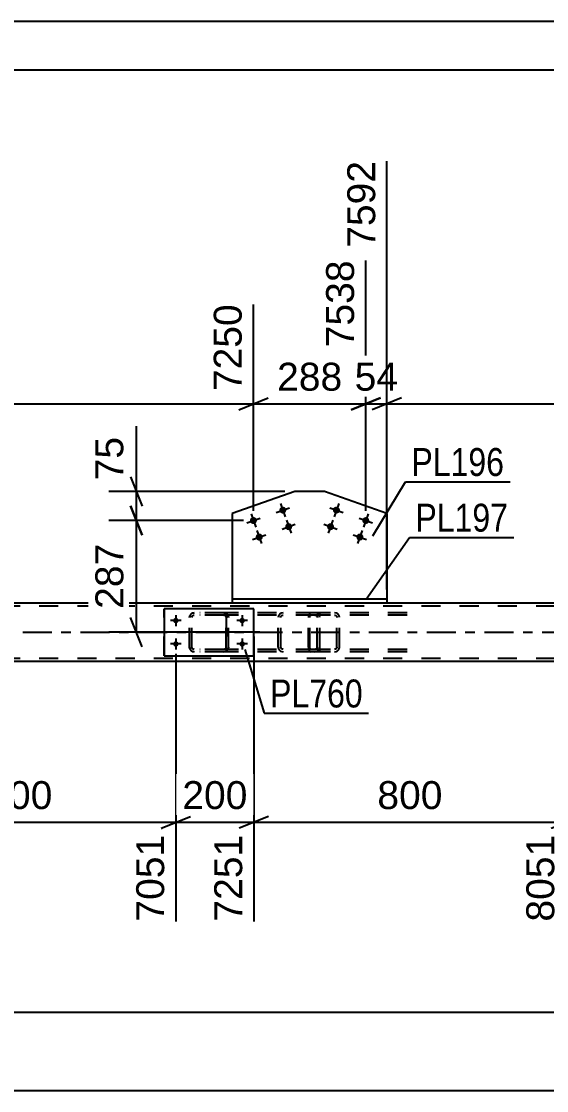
# Model space of a CAD drawing. Header units: millimetres. Extents: x -135 to 706, y -401 to 193.
# Drawn here: x 226.3 to 280.1, y 83.8 to 193.5 of the extents above; entities that cross this region are included whole.
import ezdxf

# ---------------------------------------------------------------- set-up
doc = ezdxf.new("R2010")
doc.units = ezdxf.units.MM
doc.linetypes.add('DXK_LINE_DOT2', pattern=[3.9198, 1.9599, -1.9599])
doc.linetypes.add('DXK_LINE_DOT3', pattern=[5.9187, 2.979, -0.9799, 0.9799, -0.9799])
doc.styles.add('Arial', font='arial.ttf', dxfattribs={"height": 0.2})
doc.styles.add('Arial Narrow', font='ARIALN.TTF', dxfattribs={"height": 0.2})

# ---------------------------------------------------------------- blocks, each defined once
blk = doc.blocks.new('Unknown-717262918-1115')
at = {"color": 5, "linetype": 'Continuous'}
for p, q in [((705.55, 193.49), (-135.45, 193.49)), ((700.55, 188.49), (-130.45, 188.49))]:
    blk.add_line(p, q, dxfattribs=at)
blk = doc.blocks.new('Part-717262918-5416 - 5336')
at = {"color": 2, "linetype": 'Continuous'}
for p, q in [((263.74, 134.24), (247.89, 134.24)), ((247.89, 134.24), (247.89, 133.84)), ((263.74, 133.84), (247.89, 133.84)), ((263.74, 134.24), (263.74, 133.84))]:
    blk.add_line(p, q, dxfattribs=at)
blk = doc.blocks.new('Part-717262918-5421 - 5336')
at = {"color": 2, "linetype": 'Continuous'}
for p, q in [((254.29, 145.29), (247.89, 143.02)), ((257.33, 145.29), (254.29, 145.29)), ((263.74, 143.02), (257.33, 145.29)), ((247.89, 143.02), (247.89, 134.24)), ((263.74, 143.02), (263.74, 134.24))]:
    blk.add_line(p, q, dxfattribs=at)
at = {"color": 7, "linetype": 'DXK_LINE_DOT2'}
blk.add_line((263.74, 134.24), (247.89, 134.24), dxfattribs=at)
blk = doc.blocks.new('Bolt-717262918-5486 - 5336')
at = {"linetype": 'Continuous'}
for points in [[(258.9, 143.25, -1), (258.22, 143.49, -1)], [(261.91, 142.18, -1), (261.24, 142.42, -1)], [(258.3, 141.55, -1), (257.62, 141.79, -1)], [(261.31, 140.48, -1), (260.63, 140.73, -1)]]:
    blk.add_hatch(color=1, dxfattribs=at).paths.add_polyline_path(points)
at = {"color": 1, "linetype": 'Continuous'}
for p, q in [((258.8, 144.05), (258.32, 142.69)), ((257.88, 143.61), (259.24, 143.13)), ((261.82, 142.98), (261.33, 141.62)), ((257.28, 141.92), (258.64, 141.43)), ((258.2, 142.35), (257.72, 141)), ((260.9, 142.54), (262.25, 142.06)), ((260.29, 140.85), (261.65, 140.36)), ((261.21, 141.28), (260.73, 139.93))]:
    blk.add_line(p, q, dxfattribs=at)
blk = doc.blocks.new('Part-717262918-5461 - 5336')
at = {"color": 2, "linetype": 'Continuous'}
for p, q in [((247.89, 133.84), (178.61, 133.84)), ((333.02, 133.84), (263.74, 133.84)), ((618.1, 127.84), (-35.95, 127.84))]:
    blk.add_line(p, q, dxfattribs=at)
at = {"color": 7, "linetype": 'DXK_LINE_DOT2'}
for p, q in [((263.74, 133.84), (247.89, 133.84)), ((618.1, 133.52), (-39.95, 133.52)), ((618.1, 128.16), (-39.95, 128.16))]:
    blk.add_line(p, q, dxfattribs=at)
at = {"color": 7, "linetype": 'DXK_LINE_DOT3'}
blk.add_line((-39.95, 130.84), (618.1, 130.84), dxfattribs=at)
blk = doc.blocks.new('Bolt-717262918-5488 - 5336')
at = {"linetype": 'Continuous'}
for points in [[(253.4, 143.49, -1), (252.73, 143.25, -1)], [(250.39, 142.42, -1), (249.71, 142.18, -1)], [(254.01, 141.79, -1), (253.33, 141.55, -1)], [(250.99, 140.73, -1), (250.31, 140.48, -1)]]:
    blk.add_hatch(color=1, dxfattribs=at).paths.add_polyline_path(points)
at = {"color": 1, "linetype": 'Continuous'}
for p, q in [((252.82, 144.05), (253.31, 142.69)), ((249.81, 142.98), (250.29, 141.62)), ((252.39, 143.13), (253.74, 143.61)), ((249.37, 142.06), (250.73, 142.54)), ((252.99, 141.43), (254.35, 141.92)), ((253.43, 142.35), (253.91, 141)), ((249.97, 140.36), (251.33, 140.85)), ((250.41, 141.28), (250.89, 139.93))]:
    blk.add_line(p, q, dxfattribs=at)
blk = doc.blocks.new('Part-717262918-5509 - 5336')
at = {"color": 7, "linetype": 'DXK_LINE_DOT2'}
for p, q in [((256.35, 132.84), (244.57, 132.84)), ((253.11, 132.84), (252.92, 132.8)), ((256.54, 132.8), (256.35, 132.84)), ((256.35, 132.6), (244.57, 132.6)), ((252.64, 132.54), (252.6, 132.36)), ((252.6, 129.32), (252.6, 132.36)), ((252.86, 132.36), (252.88, 132.45)), ((252.86, 129.32), (252.86, 132.36)), ((252.88, 132.45), (252.93, 132.53)), ((252.93, 132.53), (253.02, 132.58)), ((253.02, 132.58), (253.11, 132.6)), ((256.35, 132.6), (256.45, 132.58)), ((256.45, 132.58), (256.53, 132.53)), ((256.53, 132.53), (256.59, 132.45)), ((256.59, 132.45), (256.6, 132.36)), ((256.6, 129.32), (256.6, 132.36)), ((256.86, 132.36), (256.82, 132.54)), ((256.86, 129.32), (256.86, 132.36)), ((256.35, 129.08), (244.57, 129.08)), ((256.35, 128.84), (244.57, 128.84)), ((252.6, 129.32), (252.64, 129.14)), ((252.88, 129.23), (252.86, 129.32)), ((252.93, 129.15), (252.88, 129.23)), ((252.92, 128.88), (253.11, 128.84)), ((253.02, 129.1), (252.93, 129.15)), ((253.11, 129.08), (253.02, 129.1)), ((256.45, 129.1), (256.35, 129.08)), ((256.35, 128.84), (256.54, 128.88)), ((256.53, 129.15), (256.45, 129.1)), ((256.59, 129.23), (256.53, 129.15)), ((256.6, 129.32), (256.59, 129.23)), ((256.82, 129.14), (256.86, 129.32))]:
    blk.add_line(p, q, dxfattribs=at)
for centre, start, end in [((253.09, 132.34), 110.7583, 155.68), ((256.37, 132.34), 24.32, 69.2417), ((253.09, 129.34), 204.32, 249.2417), ((256.37, 129.34), 290.7583, 335.68)]:
    blk.add_arc(centre, 0.496, start, end, dxfattribs=at)
blk = doc.blocks.new('Bolt-717262918-5685 - 5336')
at = {"linetype": 'Continuous'}
for points in [[(242.1, 131.76, -1), (242.1, 132.32, -1)], [(248.9, 131.76, -1), (248.9, 132.32, -1)], [(242.1, 129.36, -1), (242.1, 129.92, -1)], [(248.9, 129.36, -1), (248.9, 129.92, -1)]]:
    blk.add_hatch(color=1, dxfattribs=at).paths.add_polyline_path(points)
at = {"color": 1, "linetype": 'Continuous'}
for p, q in [((242.66, 132.04), (241.54, 132.04)), ((242.1, 132.6), (242.1, 131.48)), ((249.46, 132.04), (248.34, 132.04)), ((248.9, 132.6), (248.9, 131.48)), ((242.66, 129.64), (241.54, 129.64)), ((242.1, 130.2), (242.1, 129.08)), ((249.46, 129.64), (248.34, 129.64)), ((248.9, 130.2), (248.9, 129.08))]:
    blk.add_line(p, q, dxfattribs=at)
blk = doc.blocks.new('Part-717262918-5557 - 5336')
at = {"color": 7, "linetype": 'DXK_LINE_DOT2'}
for p, q in [((255.77, 132.7), (255.71, 132.54)), ((255.86, 132.8), (255.77, 132.7)), ((255.96, 132.84), (255.86, 132.8)), ((265.81, 132.84), (255.96, 132.84)), ((256.86, 132.6), (256.86, 132.84)), ((258.56, 132.8), (258.37, 132.84)), ((255.71, 132.54), (255.69, 132.36)), ((255.69, 129.32), (255.69, 132.36)), ((255.83, 132.36), (255.84, 132.45)), ((255.83, 129.32), (255.83, 132.36)), ((255.84, 132.45), (255.87, 132.53)), ((255.87, 132.53), (255.91, 132.58)), ((255.91, 132.58), (255.96, 132.6)), ((265.81, 132.6), (255.96, 132.6)), ((258.37, 132.6), (258.47, 132.58)), ((258.47, 132.58), (258.55, 132.53)), ((258.55, 132.53), (258.6, 132.45)), ((258.6, 132.45), (258.62, 132.36)), ((258.62, 129.32), (258.62, 132.36)), ((258.87, 132.36), (258.83, 132.54)), ((258.87, 129.32), (258.87, 132.36)), ((255.69, 129.32), (255.71, 129.14)), ((255.71, 129.14), (255.77, 128.98)), ((255.77, 128.98), (255.86, 128.88)), ((255.84, 129.23), (255.83, 129.32)), ((255.87, 129.15), (255.84, 129.23)), ((255.86, 128.88), (255.96, 128.84)), ((255.91, 129.1), (255.87, 129.15)), ((255.96, 129.08), (255.91, 129.1)), ((265.81, 129.08), (255.96, 129.08)), ((265.81, 128.84), (255.96, 128.84)), ((256.86, 128.84), (256.86, 129.08)), ((258.47, 129.1), (258.37, 129.08)), ((258.37, 128.84), (258.56, 128.88)), ((258.55, 129.15), (258.47, 129.1)), ((258.6, 129.23), (258.55, 129.15)), ((258.62, 129.32), (258.6, 129.23)), ((258.83, 129.14), (258.87, 129.32))]:
    blk.add_line(p, q, dxfattribs=at)
for centre, start, end in [((258.38, 132.35), 23.8951, 68.8487), ((258.38, 129.34), 291.1513, 336.1049)]:
    blk.add_arc(centre, 0.492, start, end, dxfattribs=at)
blk = doc.blocks.new('Part-717262918-5679 - 5336')
at = {"color": 7, "linetype": 'DXK_LINE_DOT2'}
for p, q in [((243.8, 132.8), (243.98, 132.84)), ((243.98, 132.84), (243.8, 132.8)), ((247.02, 132.84), (243.98, 132.84)), ((247.02, 132.84), (247.2, 132.8)), ((247.2, 132.8), (247.02, 132.84)), ((243.5, 132.36), (243.54, 132.54)), ((243.54, 132.54), (243.5, 132.36)), ((243.5, 129.32), (243.5, 132.36)), ((243.5, 129.32), (243.5, 132.36)), ((243.74, 132.36), (243.76, 132.45)), ((243.74, 129.32), (243.74, 132.36)), ((243.74, 129.32), (243.74, 132.36)), ((243.76, 132.45), (243.81, 132.53)), ((243.81, 132.53), (243.89, 132.58)), ((243.89, 132.58), (243.98, 132.6)), ((247.02, 132.6), (243.98, 132.6)), ((247.02, 132.6), (247.11, 132.58)), ((247.11, 132.58), (247.19, 132.53)), ((247.19, 132.53), (247.24, 132.45)), ((247.24, 132.45), (247.26, 132.36)), ((247.26, 129.32), (247.26, 132.36)), ((247.26, 132.36), (247.26, 129.32)), ((247.46, 132.54), (247.5, 132.36)), ((247.5, 132.36), (247.46, 132.54)), ((247.5, 129.32), (247.5, 132.36)), ((247.5, 129.32), (247.5, 132.36)), ((243.54, 129.14), (243.5, 129.32)), ((243.5, 129.32), (243.54, 129.14)), ((243.76, 129.23), (243.74, 129.32)), ((243.81, 129.15), (243.76, 129.23)), ((243.98, 128.84), (243.8, 128.88)), ((243.8, 128.88), (243.98, 128.84)), ((243.89, 129.1), (243.81, 129.15)), ((243.98, 129.08), (243.89, 129.1)), ((247.02, 129.08), (243.98, 129.08)), ((247.02, 128.84), (243.98, 128.84)), ((247.11, 129.1), (247.02, 129.08)), ((247.2, 128.88), (247.02, 128.84)), ((247.02, 128.84), (247.2, 128.88)), ((247.19, 129.15), (247.11, 129.1)), ((247.24, 129.23), (247.19, 129.15)), ((247.26, 129.32), (247.24, 129.23)), ((247.5, 129.32), (247.46, 129.14)), ((247.46, 129.14), (247.5, 129.32))]:
    blk.add_line(p, q, dxfattribs=at)
at = {"color": 7, "linetype": 'DXK_LINE_DOT3'}
blk.add_line((245.5, 130.84), (245.5, 130.84), dxfattribs=at)
at = {"color": 7, "linetype": 'DXK_LINE_DOT2'}
for centre, start, end in [((243.98, 132.36), 112.5, 157.5), ((243.98, 132.36), 112.5, 157.5), ((247.02, 132.36), 22.5, 67.5), ((247.02, 132.36), 22.5, 67.5), ((243.98, 129.32), 202.5, 247.5), ((243.98, 129.32), 202.5, 247.5), ((247.02, 129.32), 292.5, 337.5), ((247.02, 129.32), 292.5, 337.5)]:
    blk.add_arc(centre, 0.48, start, end, dxfattribs=at)
blk = doc.blocks.new('Part-717262918-5684 - 5336')
at = {"color": 2, "linetype": 'Continuous'}
for p, q in [((240.9, 133.24), (240.9, 128.44)), ((250.1, 133.24), (240.9, 133.24)), ((250.1, 128.44), (250.1, 133.24)), ((240.9, 128.44), (250.1, 128.44))]:
    blk.add_line(p, q, dxfattribs=at)
at = {"color": 7, "linetype": 'DXK_LINE_DOT2'}
for p, q in [((240.9, 128.44), (240.9, 133.24)), ((250.1, 128.44), (250.1, 133.24))]:
    blk.add_line(p, q, dxfattribs=at)
blk = doc.blocks.new('StraightDimension-717262918-5816 - 5336')
at = {"color": 7, "linetype": 'Continuous'}
blk.add_line((-39.95, 91.89), (650.03, 91.89), dxfattribs=at)
blk = doc.blocks.new('StraightDimension-717262918-10776 - 5336')
at = {"color": 7, "linetype": 'Continuous'}
for p, q in [((210.1, 129.43), (210.1, 101.17)), ((242.1, 128.64), (242.1, 101.17)), ((211.6, 111.96), (208.6, 110.76)), ((240.6, 110.76), (243.6, 111.96)), ((210.1, 111.36), (242.1, 111.36))]:
    blk.add_line(p, q, dxfattribs=at)
at = {"color": 0}
blk.add_wipeout([(230.04, 112.11), (230.04, 116.31), (222.16, 116.31), (222.16, 112.11)], dxfattribs=at)
at = {"color": 3, "style": 'Arial'}
blk.add_text('800', height=2.865, dxfattribs=at).set_placement((222.76, 112.71))
at = {"color": 0, "linetype": 'Continuous'}
blk.add_wipeout([(241.5, 110.66), (237.3, 110.66), (237.3, 100.57), (241.5, 100.57)], dxfattribs=at)
at = {"color": 3, "linetype": 'Continuous', "style": 'Arial'}
blk.add_text('7051', height=2.865, rotation=90.0002, dxfattribs=at).set_placement((240.9, 101.17))
blk = doc.blocks.new('StraightDimension-717262918-10774 - 5336')
at = {"color": 7, "linetype": 'Continuous'}
for p, q in [((250.1, 130.42), (250.1, 101.17)), ((282.1, 128.64), (282.1, 101.17)), ((251.6, 111.96), (248.6, 110.76)), ((280.6, 110.76), (283.6, 111.96)), ((250.1, 111.36), (282.1, 111.36))]:
    blk.add_line(p, q, dxfattribs=at)
at = {"color": 0}
blk.add_wipeout([(270.03, 112.11), (270.03, 116.31), (262.16, 116.31), (262.16, 112.11)], dxfattribs=at)
at = {"color": 3, "style": 'Arial'}
blk.add_text('800', height=2.865, dxfattribs=at).set_placement((262.76, 112.71))
at = {"color": 0, "linetype": 'Continuous'}
blk.add_wipeout([(281.5, 110.66), (277.3, 110.66), (277.3, 100.57), (281.5, 100.57)], dxfattribs=at)
at = {"color": 3, "linetype": 'Continuous', "style": 'Arial'}
blk.add_text('8051', height=2.865, rotation=90.0002, dxfattribs=at).set_placement((280.9, 101.17))
blk = doc.blocks.new('StraightDimension-717262918-5796 - 5336')
at = {"color": 7, "linetype": 'Continuous'}
blk.add_line((-40.75, 83.84), (650.83, 83.84), dxfattribs=at)
blk = doc.blocks.new('StraightDimension-717262918-5962 - 5336')
at = {"color": 7, "linetype": 'Continuous'}
for p, q in [((178.61, 135.24), (178.61, 179.16)), ((250.05, 143.3), (250.05, 164.46)), ((180.11, 154.87), (177.11, 153.67)), ((248.55, 153.67), (251.55, 154.87)), ((178.61, 154.27), (250.05, 154.27))]:
    blk.add_line(p, q, dxfattribs=at)
at = {"color": 0}
blk.add_wipeout([(219.37, 155.02), (219.37, 159.22), (209.28, 159.22), (209.28, 155.02)], dxfattribs=at)
at = {"color": 3, "style": 'Arial'}
blk.add_text('1786', height=2.865, dxfattribs=at).set_placement((209.88, 155.62))
at = {"color": 0, "linetype": 'Continuous'}
blk.add_wipeout([(249.45, 165.06), (245.25, 165.06), (245.25, 154.97), (249.45, 154.97)], dxfattribs=at)
at = {"color": 3, "linetype": 'Continuous', "style": 'Arial'}
blk.add_text('7250', height=2.865, rotation=90.0002, dxfattribs=at).set_placement((248.85, 155.57))
blk = doc.blocks.new('StraightDimension-717262918-5969 - 5336')
at = {"color": 7, "linetype": 'Continuous'}
for p, q in [((261.57, 143.3), (261.57, 168.96)), ((250.05, 143.3), (250.05, 164.46)), ((248.55, 153.67), (251.55, 154.87)), ((263.07, 154.87), (260.07, 153.67)), ((250.05, 154.27), (261.57, 154.27))]:
    blk.add_line(p, q, dxfattribs=at)
at = {"color": 0}
blk.add_wipeout([(259.75, 155.02), (259.75, 159.22), (251.88, 159.22), (251.88, 155.02)], dxfattribs=at)
at = {"color": 3, "style": 'Arial'}
blk.add_text('288', height=2.865, dxfattribs=at).set_placement((252.48, 155.62))
at = {"color": 0, "linetype": 'Continuous'}
blk.add_wipeout([(260.97, 169.56), (256.77, 169.56), (256.77, 159.47), (260.97, 159.47)], dxfattribs=at)
at = {"color": 3, "linetype": 'Continuous', "style": 'Arial'}
blk.add_text('7538', height=2.865, rotation=90.0002, dxfattribs=at).set_placement((260.37, 160.07))
blk = doc.blocks.new('StraightDimension-717262918-5978 - 5336')
at = {"color": 7, "linetype": 'Continuous'}
for p, q in [((263.74, 135.24), (263.74, 179.16)), ((261.57, 143.3), (261.57, 168.96)), ((260.07, 153.67), (263.07, 154.87)), ((265.24, 154.87), (262.24, 153.67)), ((261.57, 154.27), (263.74, 154.27))]:
    blk.add_line(p, q, dxfattribs=at)
at = {"color": 0, "linetype": 'Continuous'}
blk.add_wipeout([(263.14, 179.76), (258.94, 179.76), (258.94, 169.67), (263.14, 169.67)], dxfattribs=at)
at = {"color": 3, "linetype": 'Continuous', "style": 'Arial'}
blk.add_text('7592', height=2.865, rotation=90.0002, dxfattribs=at).set_placement((262.54, 170.27))
at = {"color": 0}
blk.add_wipeout([(265.48, 155.02), (265.48, 159.22), (259.83, 159.22), (259.83, 155.02)], dxfattribs=at)
at = {"color": 3, "style": 'Arial'}
blk.add_text('54', height=2.865, dxfattribs=at).set_placement((260.43, 155.62))
blk = doc.blocks.new('StraightDimension-717262918-5985 - 5336')
at = {"color": 7, "linetype": 'Continuous'}
for p, q in [((263.74, 135.24), (263.74, 179.16)), ((335.18, 143.3), (335.18, 164.46)), ((265.24, 154.87), (262.24, 153.67)), ((333.68, 153.67), (336.68, 154.87)), ((263.74, 154.27), (335.18, 154.27))]:
    blk.add_line(p, q, dxfattribs=at)
at = {"color": 0}
blk.add_wipeout([(304.51, 155.02), (304.51, 159.22), (294.41, 159.22), (294.41, 155.02)], dxfattribs=at)
at = {"color": 3, "style": 'Arial'}
blk.add_text('1786', height=2.865, dxfattribs=at).set_placement((295.01, 155.62))
at = {"color": 0, "linetype": 'Continuous'}
blk.add_wipeout([(334.58, 165.06), (330.38, 165.06), (330.38, 154.97), (334.58, 154.97)], dxfattribs=at)
at = {"color": 3, "linetype": 'Continuous', "style": 'Arial'}
blk.add_text('9378', height=2.865, rotation=90.0002, dxfattribs=at).set_placement((333.98, 155.57))
blk = doc.blocks.new('StraightDimension-717262918-11161 - 5336')
at = {"color": 7, "linetype": 'Continuous'}
for p, q in [((237.46, 143.8), (238.66, 140.8)), ((249.05, 142.3), (235.21, 142.3)), ((238.06, 130.84), (238.06, 142.3)), ((238.66, 129.34), (237.46, 132.34)), ((250.72, 130.84), (235.21, 130.84))]:
    blk.add_line(p, q, dxfattribs=at)
at = {"color": 0}
blk.add_wipeout([(237.31, 140.51), (233.11, 140.51), (233.11, 132.64), (237.31, 132.64)], dxfattribs=at)
at = {"color": 3, "style": 'Arial'}
blk.add_text('287', height=2.865, rotation=90.0002, dxfattribs=at).set_placement((236.71, 133.24))
blk = doc.blocks.new('StraightDimension-717262918-10775 - 5336')
at = {"color": 7, "linetype": 'Continuous'}
for p, q in [((250.1, 130.42), (250.1, 101.17)), ((242.1, 128.64), (242.1, 101.17)), ((240.6, 110.76), (243.6, 111.96)), ((251.6, 111.96), (248.6, 110.76)), ((242.1, 111.36), (250.1, 111.36))]:
    blk.add_line(p, q, dxfattribs=at)
at = {"color": 0}
blk.add_wipeout([(250.04, 112.11), (250.04, 116.31), (242.16, 116.31), (242.16, 112.11)], dxfattribs=at)
at = {"color": 0, "linetype": 'Continuous'}
blk.add_wipeout([(249.5, 110.66), (245.3, 110.66), (245.3, 100.57), (249.5, 100.57)], dxfattribs=at)
at = {"color": 3, "style": 'Arial'}
blk.add_text('200', height=2.865, dxfattribs=at).set_placement((242.76, 112.71))
at = {"color": 3, "linetype": 'Continuous', "style": 'Arial'}
blk.add_text('7251', height=2.865, rotation=90.0002, dxfattribs=at).set_placement((248.9, 101.17))
blk = doc.blocks.new('StraightDimension-717262918-11160 - 5336')
at = {"color": 7, "linetype": 'Continuous'}
for p, q in [((238.06, 145.29), (238.06, 151.99)), ((238.06, 145.29), (238.06, 151.99)), ((237.46, 146.79), (238.66, 143.79)), ((253.29, 145.29), (235.21, 145.29)), ((238.06, 142.3), (238.06, 145.29)), ((238.66, 140.8), (237.46, 143.8)), ((249.05, 142.3), (235.21, 142.3))]:
    blk.add_line(p, q, dxfattribs=at)
at = {"color": 0}
blk.add_wipeout([(237.31, 151.46), (233.11, 151.46), (233.11, 145.82), (237.31, 145.82)], dxfattribs=at)
at = {"color": 3, "style": 'Arial'}
blk.add_text('75', height=2.865, rotation=90.0002, dxfattribs=at).set_placement((236.71, 146.42))
blk = doc.blocks.new('Mark-717262918-5417 - 5336')
at = {"color": 30, "linetype": 'Continuous'}
for p, q in [((262.3, 140.73), (265.66, 146.27)), ((265.66, 146.27), (276.37, 146.27))]:
    blk.add_line(p, q, dxfattribs=at)
at = {"color": 0}
blk.add_wipeout([(275.77, 146.87), (275.77, 149.87), (266.26, 149.87), (266.26, 146.87)], dxfattribs=at)
blk.add_wipeout([(275.77, 146.87), (275.77, 149.87), (266.26, 149.87), (266.26, 146.87)], dxfattribs=at)
at = {"color": 3, "style": 'Arial Narrow'}
blk.add_text('PL196', height=2.863, dxfattribs=at).set_placement((266.26, 146.87))
blk = doc.blocks.new('Mark-717262918-5412 - 5336')
at = {"color": 30, "linetype": 'Continuous'}
for p, q in [((261.62, 134.24), (266.07, 140.56)), ((266.07, 140.56), (276.77, 140.56))]:
    blk.add_line(p, q, dxfattribs=at)
at = {"color": 0}
blk.add_wipeout([(276.17, 141.16), (276.17, 144.16), (266.67, 144.16), (266.67, 141.16)], dxfattribs=at)
blk.add_wipeout([(276.17, 141.16), (276.17, 144.16), (266.67, 144.16), (266.67, 141.16)], dxfattribs=at)
at = {"color": 3, "style": 'Arial Narrow'}
blk.add_text('PL197', height=2.863, dxfattribs=at).set_placement((266.67, 141.16))
blk = doc.blocks.new('Mark-717262918-5680 - 5336')
at = {"color": 30, "linetype": 'Continuous'}
for p, q in [((249.16, 129.08), (251.17, 122.53)), ((251.17, 122.53), (261.87, 122.53))]:
    blk.add_line(p, q, dxfattribs=at)
at = {"color": 0}
blk.add_wipeout([(261.27, 123.13), (261.27, 126.13), (251.77, 126.13), (251.77, 123.13)], dxfattribs=at)
blk.add_wipeout([(261.27, 123.13), (261.27, 126.13), (251.77, 126.13), (251.77, 123.13)], dxfattribs=at)
at = {"color": 3, "style": 'Arial Narrow'}
blk.add_text('PL760', height=2.863, dxfattribs=at).set_placement((251.77, 123.13))

msp = doc.modelspace()

# ---------------------------------------------------------------- block references
for name in ['Unknown-717262918-1115', 'Part-717262918-5421 - 5336', 'Bolt-717262918-5488 - 5336', 'Bolt-717262918-5486 - 5336', 'Part-717262918-5461 - 5336', 'Part-717262918-5416 - 5336', 'Part-717262918-5684 - 5336', 'Part-717262918-5679 - 5336', 'Part-717262918-5509 - 5336', 'Part-717262918-5557 - 5336', 'Bolt-717262918-5685 - 5336']:
    msp.add_blockref(name, (0, 0))

# ---------------------------------------------------------------- next in the draw order: block references
for name in ['StraightDimension-717262918-5962 - 5336', 'StraightDimension-717262918-5816 - 5336']:
    msp.add_blockref(name, (0, 0))

# ---------------------------------------------------------------- next in the draw order: block references
for name in ['StraightDimension-717262918-5969 - 5336', 'StraightDimension-717262918-10776 - 5336', 'StraightDimension-717262918-10774 - 5336']:
    msp.add_blockref(name, (0, 0))

# ---------------------------------------------------------------- next in the draw order: block references
for name in ['StraightDimension-717262918-5978 - 5336', 'StraightDimension-717262918-11161 - 5336', 'StraightDimension-717262918-5796 - 5336']:
    msp.add_blockref(name, (0, 0))

# ---------------------------------------------------------------- next in the draw order: block references
for name in ['StraightDimension-717262918-5985 - 5336', 'StraightDimension-717262918-11160 - 5336', 'StraightDimension-717262918-10775 - 5336']:
    msp.add_blockref(name, (0, 0))

# ---------------------------------------------------------------- next in the draw order: block references
for name in ['Mark-717262918-5417 - 5336', 'Mark-717262918-5680 - 5336']:
    msp.add_blockref(name, (0, 0))

# ---------------------------------------------------------------- next in the draw order: block references
msp.add_blockref('Mark-717262918-5412 - 5336', (0, 0))

doc.saveas('drawing.dxf')
